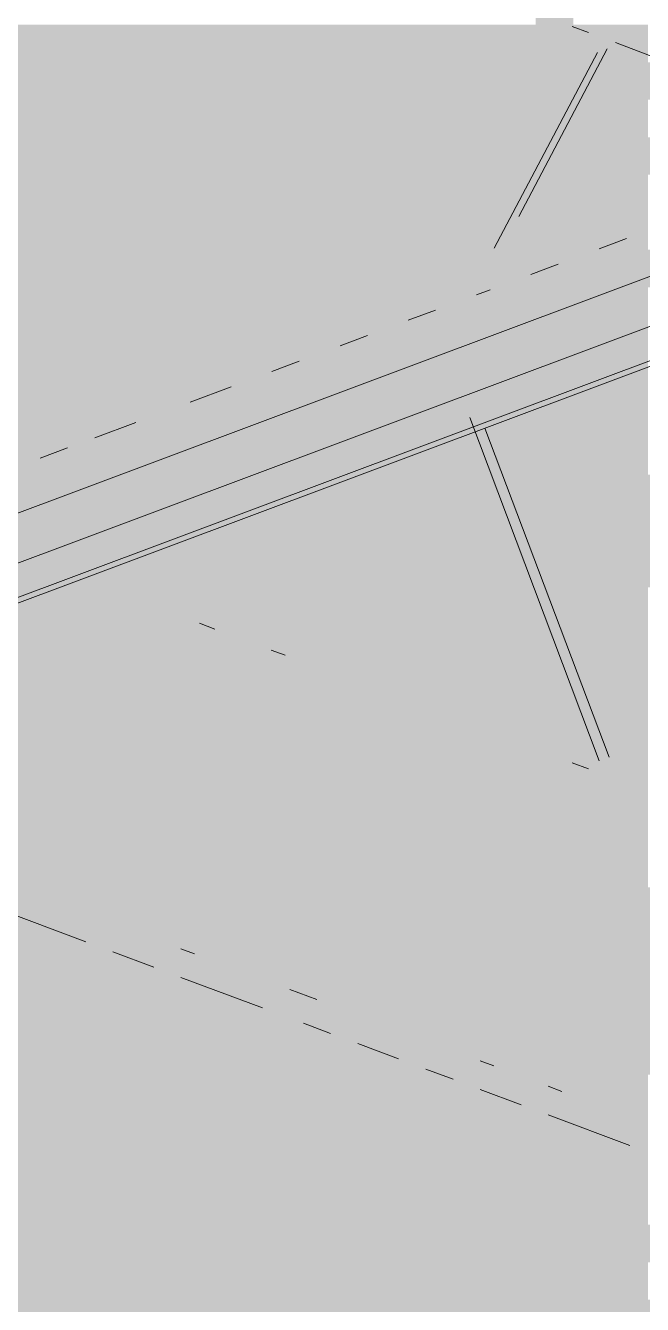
# Paper-space layout '03 3D Building and Roof' of a CAD drawing. Header units: millimetres. Extents: x 5 to 415, y 5 to 292.
# Drawn here: x 86.31 to 89.13, y 74.44 to 80.28 of the extents above; entities that cross this region are included whole.
import ezdxf

# ---------------------------------------------------------------- set-up
doc = ezdxf.new("R2010")
doc.units = ezdxf.units.MM
doc.layers.add('EXISTING', color=7, linetype='Continuous')
doc.layers.add('IMAGES', color=7, linetype='Continuous')

# ---------------------------------------------------------------- blocks, each defined once
blk = doc.blocks.new('SHEET_03')
at = {"layer": 'EXISTING', "color": 250, "lineweight": 9}
for p, q in [((88.8819, 80.2503), (88.8078, 80.2781)), ((88.451, 79.264), (88.9223, 80.1587)), ((88.9667, 80.1753), (88.5627, 79.4084)), ((89.0046, 80.2043), (89.1934, 80.1336)), ((66.8128, 70.7631), (91.423, 79.9823)), ((91.7199, 79.8651), (67.4212, 70.7626)), ((67.8719, 70.7746), (91.7345, 79.7136)), ((67.9339, 70.7723), (91.6718, 79.6647)), ((88.9304, 79.2613), (89.055, 79.3079)), ((88.6189, 79.1446), (88.7435, 79.1912)), ((88.3697, 79.0512), (88.432, 79.0745)), ((88.0582, 78.9345), (88.1828, 78.9812)), ((87.7466, 78.8178), (87.8712, 78.8645)), ((87.4351, 78.7011), (87.5597, 78.7478)), ((87.0613, 78.5611), (87.2482, 78.6311)), ((86.6252, 78.3977), (86.8121, 78.4677)), ((88.9313, 76.9212), (88.3387, 78.4898)), ((88.4079, 78.4411), (88.9757, 76.9378)), ((86.3759, 78.3043), (86.5005, 78.351)), ((87.1043, 77.5494), (87.1738, 77.5234)), ((87.4948, 77.4032), (87.4319, 77.4267)), ((88.8078, 76.9113), (88.8819, 76.8836)), ((86.5837, 76.094), (86.1484, 76.257)), ((87.0189, 76.062), (87.0811, 76.0387)), ((86.8946, 75.9775), (86.708, 76.0474)), ((87.392, 75.7912), (87.0189, 75.9309)), ((87.5164, 75.8757), (87.6407, 75.8291)), ((87.7029, 75.6747), (87.5785, 75.7213)), ((88.0138, 75.5583), (87.8272, 75.6281)), ((88.3868, 75.5496), (88.449, 75.5263)), ((88.2625, 75.4651), (88.1381, 75.5117)), ((88.5734, 75.3486), (88.3868, 75.4185)), ((88.6977, 75.4331), (88.7599, 75.4099)), ((89.0708, 75.1623), (88.6977, 75.302))]:
    blk.add_line(p, q, dxfattribs=at)
at = {"layer": 'IMAGES', "color": 7}
for points in [[(88.6405, 80.1143), (88.8119, 80.1143), (88.6405, 80.4571), (88.8119, 80.4571)], [(86.2415, 79.7714), (86.4128, 79.7714), (86.2415, 80.2857), (86.4128, 80.2857)], [(86.4128, 80.1143), (87.9551, 80.1143), (86.4128, 80.2857), (87.9551, 80.2857)], [(87.9551, 80.1143), (88.2978, 80.1143), (87.9551, 80.2857), (88.2978, 80.2857)], [(88.2978, 80.1143), (88.4692, 80.1143), (88.2978, 80.2857), (88.4692, 80.2857)], [(88.4692, 80.1143), (88.6405, 80.1143), (88.4692, 80.2857), (88.6405, 80.2857)], [(88.8119, 80.1143), (89.1546, 80.1143), (88.8119, 80.2857), (89.1546, 80.2857)], [(86.4128, 79.7714), (88.4692, 79.7714), (86.4128, 80.1143), (88.4692, 80.1143)], [(88.4692, 79.9429), (88.6405, 79.9429), (88.4692, 80.1143), (88.6405, 80.1143)], [(88.6405, 79.9429), (88.8119, 79.9429), (88.6405, 80.1143), (88.8119, 80.1143)], [(88.8119, 79.9429), (89.4974, 79.9429), (88.8119, 80.1143), (89.4974, 80.1143)], [(88.4692, 79.6), (88.6405, 79.6), (88.4692, 79.9429), (88.6405, 79.9429)], [(88.6405, 79.7714), (88.8119, 79.7714), (88.6405, 79.9429), (88.8119, 79.9429)], [(88.8119, 79.7714), (88.9833, 79.7714), (88.8119, 79.9429), (88.9833, 79.9429)], [(88.9833, 79.7714), (89.1546, 79.7714), (88.9833, 79.9429), (89.1546, 79.9429)], [(86.2415, 79.6), (86.4128, 79.6), (86.2415, 79.7714), (86.4128, 79.7714)], [(86.4128, 79.6), (86.5842, 79.6), (86.4128, 79.7714), (86.5842, 79.7714)], [(86.5842, 79.6), (88.4692, 79.6), (86.5842, 79.7714), (88.4692, 79.7714)], [(88.6405, 79.4286), (88.8119, 79.4286), (88.6405, 79.7714), (88.8119, 79.7714)], [(88.8119, 79.6), (88.9833, 79.6), (88.8119, 79.7714), (88.9833, 79.7714)], [(88.9833, 79.6), (89.4974, 79.6), (88.9833, 79.7714), (89.4974, 79.7714)], [(86.2415, 79.4286), (86.4128, 79.4286), (86.2415, 79.6), (86.4128, 79.6)], [(86.4128, 79.4286), (86.5842, 79.4286), (86.4128, 79.6), (86.5842, 79.6)], [(86.5842, 79.4286), (88.2978, 79.4286), (86.5842, 79.6), (88.2978, 79.6)], [(88.2978, 79.4286), (88.4692, 79.4286), (88.2978, 79.6), (88.4692, 79.6)], [(88.4692, 79.4286), (88.6405, 79.4286), (88.4692, 79.6), (88.6405, 79.6)], [(88.8119, 79.4286), (89.1546, 79.4286), (88.8119, 79.6), (89.1546, 79.6)], [(86.2415, 79.2571), (86.4128, 79.2571), (86.2415, 79.4286), (86.4128, 79.4286)], [(86.4128, 79.2571), (86.5842, 79.2571), (86.4128, 79.4286), (86.5842, 79.4286)], [(86.5842, 79.2571), (87.9551, 79.2571), (86.5842, 79.4286), (87.9551, 79.4286)], [(87.9551, 79.2571), (88.2978, 79.2571), (87.9551, 79.4286), (88.2978, 79.4286)], [(88.2978, 79.2571), (88.4692, 79.2571), (88.2978, 79.4286), (88.4692, 79.4286)], [(88.4692, 79.2571), (88.6405, 79.2571), (88.4692, 79.4286), (88.6405, 79.4286)], [(88.6405, 79.2571), (88.8119, 79.2571), (88.6405, 79.4286), (88.8119, 79.4286)], [(88.8119, 79.2571), (88.9833, 79.2571), (88.8119, 79.4286), (88.9833, 79.4286)], [(88.9833, 79.2571), (89.1546, 79.2571), (88.9833, 79.4286), (89.1546, 79.4286)], [(86.2415, 79.0857), (86.4128, 79.0857), (86.2415, 79.2571), (86.4128, 79.2571)], [(86.4128, 79.0857), (87.9551, 79.0857), (86.4128, 79.2571), (87.9551, 79.2571)], [(87.9551, 79.0857), (88.1265, 79.0857), (87.9551, 79.2571), (88.1265, 79.2571)], [(88.1265, 79.0857), (88.2978, 79.0857), (88.1265, 79.2571), (88.2978, 79.2571)], [(88.2978, 79.0857), (88.4692, 79.0857), (88.2978, 79.2571), (88.4692, 79.2571)], [(88.4692, 79.0857), (88.8119, 79.0857), (88.4692, 79.2571), (88.8119, 79.2571)], [(88.8119, 79.0857), (88.9833, 79.0857), (88.8119, 79.2571), (88.9833, 79.2571)], [(88.9833, 79.0857), (89.326, 79.0857), (88.9833, 79.2571), (89.326, 79.2571)], [(86.2415, 78.9143), (86.4128, 78.9143), (86.2415, 79.0857), (86.4128, 79.0857)], [(86.4128, 78.9143), (87.0983, 78.9143), (86.4128, 79.0857), (87.0983, 79.0857)], [(87.0983, 78.9143), (87.2696, 78.9143), (87.0983, 79.0857), (87.2696, 79.0857)], [(87.2696, 78.9143), (87.441, 78.9143), (87.2696, 79.0857), (87.441, 79.0857)], [(87.441, 78.9143), (87.7837, 78.9143), (87.441, 79.0857), (87.7837, 79.0857)], [(87.7837, 78.9143), (87.9551, 78.9143), (87.7837, 79.0857), (87.9551, 79.0857)], [(87.9551, 78.9143), (88.1265, 78.9143), (87.9551, 79.0857), (88.1265, 79.0857)], [(88.1265, 78.9143), (88.4692, 78.9143), (88.1265, 79.0857), (88.4692, 79.0857)], [(88.4692, 78.9143), (88.6405, 78.9143), (88.4692, 79.0857), (88.6405, 79.0857)], [(88.6405, 78.7429), (88.9833, 78.7429), (88.6405, 79.0857), (88.9833, 79.0857)], [(88.9833, 78.7429), (89.1546, 78.7429), (88.9833, 79.0857), (89.1546, 79.0857)], [(86.2415, 78.7429), (86.9269, 78.7429), (86.2415, 78.9143), (86.9269, 78.9143)], [(86.9269, 78.5714), (87.0983, 78.5714), (86.9269, 78.9143), (87.0983, 78.9143)], [(87.0983, 78.7429), (87.2696, 78.7429), (87.0983, 78.9143), (87.2696, 78.9143)], [(87.2696, 78.7429), (87.441, 78.7429), (87.2696, 78.9143), (87.441, 78.9143)], [(87.441, 78.7429), (87.6124, 78.7429), (87.441, 78.9143), (87.6124, 78.9143)], [(87.6124, 78.7429), (87.7837, 78.7429), (87.6124, 78.9143), (87.7837, 78.9143)], [(87.7837, 78.7429), (87.9551, 78.7429), (87.7837, 78.9143), (87.9551, 78.9143)], [(87.9551, 78.7429), (88.2978, 78.7429), (87.9551, 78.9143), (88.2978, 78.9143)], [(88.2978, 78.7429), (88.6405, 78.7429), (88.2978, 78.9143), (88.6405, 78.9143)], [(86.2415, 78.5714), (86.5842, 78.5714), (86.2415, 78.7429), (86.5842, 78.7429)], [(86.5842, 78.5714), (86.7556, 78.5714), (86.5842, 78.7429), (86.7556, 78.7429)], [(86.7556, 78.5714), (86.9269, 78.5714), (86.7556, 78.7429), (86.9269, 78.7429)], [(87.0983, 78.5714), (87.2696, 78.5714), (87.0983, 78.7429), (87.2696, 78.7429)], [(87.2696, 78.5714), (87.441, 78.5714), (87.2696, 78.7429), (87.441, 78.7429)], [(87.441, 78.5714), (87.6124, 78.5714), (87.441, 78.7429), (87.6124, 78.7429)], [(87.6124, 78.5714), (87.9551, 78.5714), (87.6124, 78.7429), (87.9551, 78.7429)], [(87.9551, 78.5714), (88.6405, 78.5714), (87.9551, 78.7429), (88.6405, 78.7429)], [(88.6405, 78.5714), (89.1546, 78.5714), (88.6405, 78.7429), (89.1546, 78.7429)], [(86.2415, 78.4), (86.4128, 78.4), (86.2415, 78.5714), (86.4128, 78.5714)], [(86.4128, 78.4), (86.5842, 78.4), (86.4128, 78.5714), (86.5842, 78.5714)], [(86.5842, 78.4), (86.7556, 78.4), (86.5842, 78.5714), (86.7556, 78.5714)], [(86.7556, 78.4), (86.9269, 78.4), (86.7556, 78.5714), (86.9269, 78.5714)], [(86.9269, 78.4), (87.0983, 78.4), (86.9269, 78.5714), (87.0983, 78.5714)], [(87.0983, 78.4), (87.2696, 78.4), (87.0983, 78.5714), (87.2696, 78.5714)], [(87.2696, 78.4), (87.441, 78.4), (87.2696, 78.5714), (87.441, 78.5714)], [(87.441, 78.4), (87.7837, 78.4), (87.441, 78.5714), (87.7837, 78.5714)], [(87.7837, 78.4), (88.1265, 78.4), (87.7837, 78.5714), (88.1265, 78.5714)], [(88.1265, 78.2286), (88.2978, 78.2286), (88.1265, 78.5714), (88.2978, 78.5714)], [(88.2978, 78.2286), (88.4692, 78.2286), (88.2978, 78.5714), (88.4692, 78.5714)], [(88.4692, 78.4), (88.6405, 78.4), (88.4692, 78.5714), (88.6405, 78.5714)], [(88.6405, 78.4), (88.8119, 78.4), (88.6405, 78.5714), (88.8119, 78.5714)], [(88.8119, 78.4), (88.9833, 78.4), (88.8119, 78.5714), (88.9833, 78.5714)], [(88.9833, 78.4), (89.1546, 78.4), (88.9833, 78.5714), (89.1546, 78.5714)], [(86.2415, 78.2286), (86.4128, 78.2286), (86.2415, 78.4), (86.4128, 78.4)], [(86.4128, 78.2286), (87.0983, 78.2286), (86.4128, 78.4), (87.0983, 78.4)], [(87.0983, 78.2286), (87.9551, 78.2286), (87.0983, 78.4), (87.9551, 78.4)], [(87.9551, 78.2286), (88.1265, 78.2286), (87.9551, 78.4), (88.1265, 78.4)], [(88.4692, 77.8857), (88.6405, 77.8857), (88.4692, 78.4), (88.6405, 78.4)], [(88.6405, 78.2286), (88.9833, 78.2286), (88.6405, 78.4), (88.9833, 78.4)], [(88.9833, 78.2286), (89.1546, 78.2286), (88.9833, 78.4), (89.1546, 78.4)], [(86.2415, 78.0571), (86.4128, 78.0571), (86.2415, 78.2286), (86.4128, 78.2286)], [(86.4128, 78.0571), (86.7556, 78.0571), (86.4128, 78.2286), (86.7556, 78.2286)], [(86.7556, 78.0571), (87.0983, 78.0571), (86.7556, 78.2286), (87.0983, 78.2286)], [(87.0983, 78.0571), (87.2696, 78.0571), (87.0983, 78.2286), (87.2696, 78.2286)], [(87.2696, 77.8857), (87.441, 77.8857), (87.2696, 78.2286), (87.441, 78.2286)], [(87.441, 78.0571), (87.7837, 78.0571), (87.441, 78.2286), (87.7837, 78.2286)], [(87.7837, 78.0571), (87.9551, 78.0571), (87.7837, 78.2286), (87.9551, 78.2286)], [(87.9551, 78.0571), (88.1265, 78.0571), (87.9551, 78.2286), (88.1265, 78.2286)], [(88.1265, 78.0571), (88.2978, 78.0571), (88.1265, 78.2286), (88.2978, 78.2286)], [(88.2978, 78.0571), (88.4692, 78.0571), (88.2978, 78.2286), (88.4692, 78.2286)], [(88.6405, 78.0571), (88.9833, 78.0571), (88.6405, 78.2286), (88.9833, 78.2286)], [(88.9833, 77.8857), (90.6969, 77.8857), (88.9833, 78.2286), (90.6969, 78.2286)], [(86.2415, 77.8857), (86.4128, 77.8857), (86.2415, 78.0571), (86.4128, 78.0571)], [(86.4128, 77.8857), (86.5842, 77.8857), (86.4128, 78.0571), (86.5842, 78.0571)], [(86.5842, 77.8857), (86.9269, 77.8857), (86.5842, 78.0571), (86.9269, 78.0571)], [(86.9269, 77.8857), (87.2696, 77.8857), (86.9269, 78.0571), (87.2696, 78.0571)], [(87.441, 77.8857), (87.6124, 77.8857), (87.441, 78.0571), (87.6124, 78.0571)], [(87.6124, 77.8857), (87.7837, 77.8857), (87.6124, 78.0571), (87.7837, 78.0571)], [(87.7837, 77.7143), (87.9551, 77.7143), (87.7837, 78.0571), (87.9551, 78.0571)], [(87.9551, 77.8857), (88.1265, 77.8857), (87.9551, 78.0571), (88.1265, 78.0571)], [(88.1265, 77.8857), (88.4692, 77.8857), (88.1265, 78.0571), (88.4692, 78.0571)], [(88.6405, 77.8857), (88.8119, 77.8857), (88.6405, 78.0571), (88.8119, 78.0571)], [(88.8119, 77.7143), (88.9833, 77.7143), (88.8119, 78.0571), (88.9833, 78.0571)], [(85.7274, 77.7143), (86.5842, 77.7143), (85.7274, 77.8857), (86.5842, 77.8857)], [(86.5842, 77.7143), (86.7556, 77.7143), (86.5842, 77.8857), (86.7556, 77.8857)], [(86.7556, 77.7143), (86.9269, 77.7143), (86.7556, 77.8857), (86.9269, 77.8857)], [(86.9269, 77.7143), (87.0983, 77.7143), (86.9269, 77.8857), (87.0983, 77.8857)], [(87.0983, 77.7143), (87.2696, 77.7143), (87.0983, 77.8857), (87.2696, 77.8857)], [(87.2696, 77.7143), (87.441, 77.7143), (87.2696, 77.8857), (87.441, 77.8857)], [(87.441, 77.7143), (87.7837, 77.7143), (87.441, 77.8857), (87.7837, 77.8857)], [(87.9551, 77.7143), (88.2978, 77.7143), (87.9551, 77.8857), (88.2978, 77.8857)], [(88.2978, 77.7143), (88.4692, 77.7143), (88.2978, 77.8857), (88.4692, 77.8857)], [(88.4692, 77.7143), (88.6405, 77.7143), (88.4692, 77.8857), (88.6405, 77.8857)], [(88.6405, 77.5429), (88.8119, 77.5429), (88.6405, 77.8857), (88.8119, 77.8857)], [(88.9833, 77.7143), (90.8683, 77.7143), (88.9833, 77.8857), (90.8683, 77.8857)], [(86.0701, 77.5429), (86.4128, 77.5429), (86.0701, 77.7143), (86.4128, 77.7143)], [(86.4128, 77.5429), (86.7556, 77.5429), (86.4128, 77.7143), (86.7556, 77.7143)], [(86.7556, 77.5429), (87.0983, 77.5429), (86.7556, 77.7143), (87.0983, 77.7143)], [(87.0983, 77.5429), (87.2696, 77.5429), (87.0983, 77.7143), (87.2696, 77.7143)], [(87.2696, 77.5429), (87.441, 77.5429), (87.2696, 77.7143), (87.441, 77.7143)], [(87.441, 77.5429), (87.7837, 77.5429), (87.441, 77.7143), (87.7837, 77.7143)], [(87.7837, 77.5429), (88.2978, 77.5429), (87.7837, 77.7143), (88.2978, 77.7143)], [(88.2978, 77.5429), (88.4692, 77.5429), (88.2978, 77.7143), (88.4692, 77.7143)], [(88.4692, 77.5429), (88.6405, 77.5429), (88.4692, 77.7143), (88.6405, 77.7143)], [(88.8119, 77.5429), (88.9833, 77.5429), (88.8119, 77.7143), (88.9833, 77.7143)], [(88.9833, 77.5429), (89.1546, 77.5429), (88.9833, 77.7143), (89.1546, 77.7143)], [(86.2415, 77.3714), (86.4128, 77.3714), (86.2415, 77.5429), (86.4128, 77.5429)], [(86.4128, 77.3714), (86.7556, 77.3714), (86.4128, 77.5429), (86.7556, 77.5429)], [(86.7556, 77.3714), (86.9269, 77.3714), (86.7556, 77.5429), (86.9269, 77.5429)], [(86.9269, 77.3714), (87.0983, 77.3714), (86.9269, 77.5429), (87.0983, 77.5429)], [(87.0983, 77.3714), (87.441, 77.3714), (87.0983, 77.5429), (87.441, 77.5429)], [(87.441, 77.3714), (87.6124, 77.3714), (87.441, 77.5429), (87.6124, 77.5429)], [(87.6124, 77.3714), (87.7837, 77.3714), (87.6124, 77.5429), (87.7837, 77.5429)], [(87.7837, 77.3714), (87.9551, 77.3714), (87.7837, 77.5429), (87.9551, 77.5429)], [(87.9551, 77.3714), (88.4692, 77.3714), (87.9551, 77.5429), (88.4692, 77.5429)], [(88.4692, 77.3714), (88.6405, 77.3714), (88.4692, 77.5429), (88.6405, 77.5429)], [(88.6405, 77.3714), (88.9833, 77.3714), (88.6405, 77.5429), (88.9833, 77.5429)], [(88.9833, 77.2), (89.1546, 77.2), (88.9833, 77.5429), (89.1546, 77.5429)], [(86.2415, 77.2), (86.4128, 77.2), (86.2415, 77.3714), (86.4128, 77.3714)], [(86.4128, 77.2), (86.7556, 77.2), (86.4128, 77.3714), (86.7556, 77.3714)], [(86.7556, 77.2), (86.9269, 77.2), (86.7556, 77.3714), (86.9269, 77.3714)], [(86.9269, 77.2), (87.0983, 77.2), (86.9269, 77.3714), (87.0983, 77.3714)], [(87.0983, 77.2), (87.2696, 77.2), (87.0983, 77.3714), (87.2696, 77.3714)], [(87.2696, 77.2), (87.441, 77.2), (87.2696, 77.3714), (87.441, 77.3714)], [(87.441, 77.2), (87.7837, 77.2), (87.441, 77.3714), (87.7837, 77.3714)], [(87.7837, 77.2), (87.9551, 77.2), (87.7837, 77.3714), (87.9551, 77.3714)], [(87.9551, 77.2), (88.1265, 77.2), (87.9551, 77.3714), (88.1265, 77.3714)], [(88.1265, 77.2), (88.2978, 77.2), (88.1265, 77.3714), (88.2978, 77.3714)], [(88.2978, 77.2), (88.6405, 77.2), (88.2978, 77.3714), (88.6405, 77.3714)], [(88.6405, 77.2), (88.8119, 77.2), (88.6405, 77.3714), (88.8119, 77.3714)], [(88.8119, 77.0286), (88.9833, 77.0286), (88.8119, 77.3714), (88.9833, 77.3714)], [(85.8987, 77.0286), (87.2696, 77.0286), (85.8987, 77.2), (87.2696, 77.2)], [(87.2696, 77.0286), (87.441, 77.0286), (87.2696, 77.2), (87.441, 77.2)], [(87.441, 77.0286), (87.6124, 77.0286), (87.441, 77.2), (87.6124, 77.2)], [(87.6124, 77.0286), (87.7837, 77.0286), (87.6124, 77.2), (87.7837, 77.2)], [(87.7837, 77.0286), (87.9551, 77.0286), (87.7837, 77.2), (87.9551, 77.2)], [(87.9551, 77.0286), (88.2978, 77.0286), (87.9551, 77.2), (88.2978, 77.2)], [(88.2978, 77.0286), (88.4692, 77.0286), (88.2978, 77.2), (88.4692, 77.2)], [(88.4692, 77.0286), (88.6405, 77.0286), (88.4692, 77.2), (88.6405, 77.2)], [(88.6405, 77.0286), (88.8119, 77.0286), (88.6405, 77.2), (88.8119, 77.2)], [(88.9833, 77.0286), (89.1546, 77.0286), (88.9833, 77.2), (89.1546, 77.2)], [(85.8987, 76.8571), (87.6124, 76.8571), (85.8987, 77.0286), (87.6124, 77.0286)], [(87.6124, 76.8571), (88.1265, 76.8571), (87.6124, 77.0286), (88.1265, 77.0286)], [(88.1265, 76.8571), (88.2978, 76.8571), (88.1265, 77.0286), (88.2978, 77.0286)], [(88.2978, 76.8571), (88.6405, 76.8571), (88.2978, 77.0286), (88.6405, 77.0286)], [(88.6405, 76.8571), (88.8119, 76.8571), (88.6405, 77.0286), (88.8119, 77.0286)], [(88.8119, 76.8571), (88.9833, 76.8571), (88.8119, 77.0286), (88.9833, 77.0286)], [(88.9833, 76.6857), (89.1546, 76.6857), (88.9833, 77.0286), (89.1546, 77.0286)], [(86.2415, 76.6857), (86.4128, 76.6857), (86.2415, 76.8571), (86.4128, 76.8571)], [(86.4128, 76.6857), (86.9269, 76.6857), (86.4128, 76.8571), (86.9269, 76.8571)], [(86.9269, 76.6857), (87.0983, 76.6857), (86.9269, 76.8571), (87.0983, 76.8571)], [(87.0983, 76.6857), (88.1265, 76.6857), (87.0983, 76.8571), (88.1265, 76.8571)], [(88.1265, 76.6857), (88.2978, 76.6857), (88.1265, 76.8571), (88.2978, 76.8571)], [(88.2978, 76.6857), (88.4692, 76.6857), (88.2978, 76.8571), (88.4692, 76.8571)], [(88.4692, 76.6857), (88.6405, 76.6857), (88.4692, 76.8571), (88.6405, 76.8571)], [(88.6405, 76.6857), (88.8119, 76.6857), (88.6405, 76.8571), (88.8119, 76.8571)], [(88.8119, 76.6857), (88.9833, 76.6857), (88.8119, 76.8571), (88.9833, 76.8571)], [(86.2415, 76.5143), (86.7556, 76.5143), (86.2415, 76.6857), (86.7556, 76.6857)], [(86.7556, 76.5143), (86.9269, 76.5143), (86.7556, 76.6857), (86.9269, 76.6857)], [(86.9269, 76.5143), (87.0983, 76.5143), (86.9269, 76.6857), (87.0983, 76.6857)], [(87.0983, 76.5143), (88.4692, 76.5143), (87.0983, 76.6857), (88.4692, 76.6857)], [(88.4692, 76.5143), (88.8119, 76.5143), (88.4692, 76.6857), (88.8119, 76.6857)], [(88.8119, 76.5143), (88.9833, 76.5143), (88.8119, 76.6857), (88.9833, 76.6857)], [(88.9833, 76.5143), (89.1546, 76.5143), (88.9833, 76.6857), (89.1546, 76.6857)], [(86.2415, 76.3429), (86.5842, 76.3429), (86.2415, 76.5143), (86.5842, 76.5143)], [(86.5842, 76.3429), (86.9269, 76.3429), (86.5842, 76.5143), (86.9269, 76.5143)], [(86.9269, 76.3429), (87.0983, 76.3429), (86.9269, 76.5143), (87.0983, 76.5143)], [(87.0983, 76.1714), (87.2696, 76.1714), (87.0983, 76.5143), (87.2696, 76.5143)], [(87.2696, 76.3429), (88.9833, 76.3429), (87.2696, 76.5143), (88.9833, 76.5143)], [(88.9833, 76.3429), (89.1546, 76.3429), (88.9833, 76.5143), (89.1546, 76.5143)], [(86.2415, 76.1714), (86.4128, 76.1714), (86.2415, 76.3429), (86.4128, 76.3429)], [(86.4128, 76.1714), (86.5842, 76.1714), (86.4128, 76.3429), (86.5842, 76.3429)], [(86.5842, 76.1714), (86.7556, 76.1714), (86.5842, 76.3429), (86.7556, 76.3429)], [(86.7556, 76.1714), (87.0983, 76.1714), (86.7556, 76.3429), (87.0983, 76.3429)], [(87.2696, 76.1714), (87.6124, 76.1714), (87.2696, 76.3429), (87.6124, 76.3429)], [(87.6124, 76), (87.7837, 76), (87.6124, 76.3429), (87.7837, 76.3429)], [(87.7837, 76.1714), (87.9551, 76.1714), (87.7837, 76.3429), (87.9551, 76.3429)], [(87.9551, 76.1714), (89.6687, 76.1714), (87.9551, 76.3429), (89.6687, 76.3429)], [(86.0701, 76), (86.4128, 76), (86.0701, 76.1714), (86.4128, 76.1714)], [(86.4128, 76), (86.5842, 76), (86.4128, 76.1714), (86.5842, 76.1714)], [(86.5842, 76), (86.7556, 76), (86.5842, 76.1714), (86.7556, 76.1714)], [(86.7556, 75.8286), (86.9269, 75.8286), (86.7556, 76.1714), (86.9269, 76.1714)], [(86.9269, 76), (87.2696, 76), (86.9269, 76.1714), (87.2696, 76.1714)], [(87.2696, 76), (87.441, 76), (87.2696, 76.1714), (87.441, 76.1714)], [(87.441, 76), (87.6124, 76), (87.441, 76.1714), (87.6124, 76.1714)], [(87.7837, 76), (87.9551, 76), (87.7837, 76.1714), (87.9551, 76.1714)], [(87.9551, 76), (88.1265, 76), (87.9551, 76.1714), (88.1265, 76.1714)], [(88.1265, 76), (88.4692, 76), (88.1265, 76.1714), (88.4692, 76.1714)], [(88.4692, 76), (88.6405, 76), (88.4692, 76.1714), (88.6405, 76.1714)], [(88.6405, 76), (88.8119, 76), (88.6405, 76.1714), (88.8119, 76.1714)], [(88.8119, 76), (90.0115, 76), (88.8119, 76.1714), (90.0115, 76.1714)], [(86.0701, 75.8286), (86.4128, 75.8286), (86.0701, 76), (86.4128, 76)], [(86.4128, 75.8286), (86.5842, 75.8286), (86.4128, 76), (86.5842, 76)], [(86.5842, 75.8286), (86.7556, 75.8286), (86.5842, 76), (86.7556, 76)], [(86.9269, 75.8286), (87.0983, 75.8286), (86.9269, 76), (87.0983, 76)], [(87.0983, 75.8286), (87.2696, 75.8286), (87.0983, 76), (87.2696, 76)], [(87.2696, 75.8286), (87.441, 75.8286), (87.2696, 76), (87.441, 76)], [(87.441, 75.8286), (87.6124, 75.8286), (87.441, 76), (87.6124, 76)], [(87.6124, 75.8286), (87.7837, 75.8286), (87.6124, 76), (87.7837, 76)], [(87.7837, 75.8286), (87.9551, 75.8286), (87.7837, 76), (87.9551, 76)], [(87.9551, 75.8286), (88.1265, 75.8286), (87.9551, 76), (88.1265, 76)], [(88.1265, 75.8286), (88.2978, 75.8286), (88.1265, 76), (88.2978, 76)], [(88.2978, 75.8286), (88.6405, 75.8286), (88.2978, 76), (88.6405, 76)], [(88.6405, 75.8286), (88.8119, 75.8286), (88.6405, 76), (88.8119, 76)], [(88.8119, 75.8286), (88.9833, 75.8286), (88.8119, 76), (88.9833, 76)], [(88.9833, 75.8286), (90.5255, 75.8286), (88.9833, 76), (90.5255, 76)], [(82.1287, 75.6571), (86.5842, 75.6571), (82.1287, 75.8286), (86.5842, 75.8286)], [(86.5842, 75.6571), (86.7556, 75.6571), (86.5842, 75.8286), (86.7556, 75.8286)], [(86.7556, 75.6571), (86.9269, 75.6571), (86.7556, 75.8286), (86.9269, 75.8286)], [(86.9269, 75.6571), (87.0983, 75.6571), (86.9269, 75.8286), (87.0983, 75.8286)], [(87.0983, 75.6571), (87.2696, 75.6571), (87.0983, 75.8286), (87.2696, 75.8286)], [(87.2696, 75.6571), (87.7837, 75.6571), (87.2696, 75.8286), (87.7837, 75.8286)], [(87.7837, 75.6571), (87.9551, 75.6571), (87.7837, 75.8286), (87.9551, 75.8286)], [(87.9551, 75.6571), (88.2978, 75.6571), (87.9551, 75.8286), (88.2978, 75.8286)], [(88.2978, 75.6571), (88.4692, 75.6571), (88.2978, 75.8286), (88.4692, 75.8286)], [(88.4692, 75.6571), (88.6405, 75.6571), (88.4692, 75.8286), (88.6405, 75.8286)], [(88.6405, 75.6571), (88.8119, 75.6571), (88.6405, 75.8286), (88.8119, 75.8286)], [(88.8119, 75.6571), (88.9833, 75.6571), (88.8119, 75.8286), (88.9833, 75.8286)], [(88.9833, 75.6571), (89.326, 75.6571), (88.9833, 75.8286), (89.326, 75.8286)], [(81.786, 75.4857), (86.9269, 75.4857), (81.786, 75.6571), (86.9269, 75.6571)], [(86.9269, 75.4857), (87.0983, 75.4857), (86.9269, 75.6571), (87.0983, 75.6571)], [(87.0983, 75.4857), (87.2696, 75.4857), (87.0983, 75.6571), (87.2696, 75.6571)], [(87.2696, 75.4857), (87.441, 75.4857), (87.2696, 75.6571), (87.441, 75.6571)], [(87.441, 75.4857), (87.6124, 75.4857), (87.441, 75.6571), (87.6124, 75.6571)], [(87.6124, 75.4857), (88.1265, 75.4857), (87.6124, 75.6571), (88.1265, 75.6571)], [(88.1265, 75.4857), (88.4692, 75.4857), (88.1265, 75.6571), (88.4692, 75.6571)], [(88.4692, 75.4857), (88.8119, 75.4857), (88.4692, 75.6571), (88.8119, 75.6571)], [(88.8119, 75.4857), (88.9833, 75.4857), (88.8119, 75.6571), (88.9833, 75.6571)], [(88.9833, 75.4857), (89.326, 75.4857), (88.9833, 75.6571), (89.326, 75.6571)], [(81.2719, 75.3143), (87.441, 75.3143), (81.2719, 75.4857), (87.441, 75.4857)], [(87.441, 75.3143), (87.6124, 75.3143), (87.441, 75.4857), (87.6124, 75.4857)], [(87.6124, 75.3143), (87.7837, 75.3143), (87.6124, 75.4857), (87.7837, 75.4857)], [(87.7837, 75.3143), (88.1265, 75.3143), (87.7837, 75.4857), (88.1265, 75.4857)], [(88.1265, 75.3143), (88.4692, 75.3143), (88.1265, 75.4857), (88.4692, 75.4857)], [(88.4692, 75.3143), (88.6405, 75.3143), (88.4692, 75.4857), (88.6405, 75.4857)], [(88.6405, 75.3143), (88.8119, 75.3143), (88.6405, 75.4857), (88.8119, 75.4857)], [(88.8119, 75.3143), (88.9833, 75.3143), (88.8119, 75.4857), (88.9833, 75.4857)], [(88.9833, 75.3143), (89.1546, 75.3143), (88.9833, 75.4857), (89.1546, 75.4857)], [(81.1006, 75.1429), (87.7837, 75.1429), (81.1006, 75.3143), (87.7837, 75.3143)], [(87.7837, 75.1429), (88.1265, 75.1429), (87.7837, 75.3143), (88.1265, 75.3143)], [(88.1265, 75.1429), (88.2978, 75.1429), (88.1265, 75.3143), (88.2978, 75.3143)], [(88.2978, 75.1429), (88.6405, 75.1429), (88.2978, 75.3143), (88.6405, 75.3143)], [(88.6405, 75.1429), (88.8119, 75.1429), (88.6405, 75.3143), (88.8119, 75.3143)], [(88.8119, 75.1429), (88.9833, 75.1429), (88.8119, 75.3143), (88.9833, 75.3143)], [(88.9833, 75.1429), (89.1546, 75.1429), (88.9833, 75.3143), (89.1546, 75.3143)], [(80.5865, 74.9714), (88.2978, 74.9714), (80.5865, 75.1429), (88.2978, 75.1429)], [(88.2978, 74.9714), (88.6405, 74.9714), (88.2978, 75.1429), (88.6405, 75.1429)], [(88.6405, 74.9714), (88.8119, 74.9714), (88.6405, 75.1429), (88.8119, 75.1429)], [(88.8119, 74.9714), (88.9833, 74.9714), (88.8119, 75.1429), (88.9833, 75.1429)], [(88.9833, 74.9714), (89.1546, 74.9714), (88.9833, 75.1429), (89.1546, 75.1429)], [(79.901, 74.8), (88.9833, 74.8), (79.901, 74.9714), (88.9833, 74.9714)], [(88.9833, 74.8), (89.1546, 74.8), (88.9833, 74.9714), (89.1546, 74.9714)], [(79.5583, 74.6286), (88.2978, 74.6286), (79.5583, 74.8), (88.2978, 74.8)], [(88.2978, 74.6286), (88.4692, 74.6286), (88.2978, 74.8), (88.4692, 74.8)], [(88.4692, 74.6286), (88.6405, 74.6286), (88.4692, 74.8), (88.6405, 74.8)], [(88.6405, 74.6286), (88.8119, 74.6286), (88.6405, 74.8), (88.8119, 74.8)], [(88.8119, 74.6286), (88.9833, 74.6286), (88.8119, 74.8), (88.9833, 74.8)], [(88.9833, 74.6286), (89.326, 74.6286), (88.9833, 74.8), (89.326, 74.8)], [(79.0442, 74.4571), (87.7837, 74.4571), (79.0442, 74.6286), (87.7837, 74.6286)], [(87.7837, 74.4571), (87.9551, 74.4571), (87.7837, 74.6286), (87.9551, 74.6286)], [(87.9551, 74.4571), (88.2978, 74.4571), (87.9551, 74.6286), (88.2978, 74.6286)], [(88.2978, 74.4571), (88.4692, 74.4571), (88.2978, 74.6286), (88.4692, 74.6286)], [(88.4692, 74.4571), (88.6405, 74.4571), (88.4692, 74.6286), (88.6405, 74.6286)], [(88.6405, 74.4571), (89.1546, 74.4571), (88.6405, 74.6286), (89.1546, 74.6286)], [(78.7015, 74.2857), (87.441, 74.2857), (78.7015, 74.4571), (87.441, 74.4571)], [(87.441, 74.2857), (87.7837, 74.2857), (87.441, 74.4571), (87.7837, 74.4571)], [(87.7837, 74.1143), (87.9551, 74.1143), (87.7837, 74.4571), (87.9551, 74.4571)], [(87.9551, 74.2857), (88.1265, 74.2857), (87.9551, 74.4571), (88.1265, 74.4571)], [(88.1265, 74.2857), (88.2978, 74.2857), (88.1265, 74.4571), (88.2978, 74.4571)], [(88.2978, 74.2857), (88.4692, 74.2857), (88.2978, 74.4571), (88.4692, 74.4571)], [(88.4692, 74.2857), (89.6687, 74.2857), (88.4692, 74.4571), (89.6687, 74.4571)]]:
    blk.add_solid(points, dxfattribs=at)

psp = doc.layouts.new('03 3D Building and Roof')

# ---------------------------------------------------------------- block references
psp.add_blockref('SHEET_03', (0, 0))

doc.saveas('drawing.dxf')
